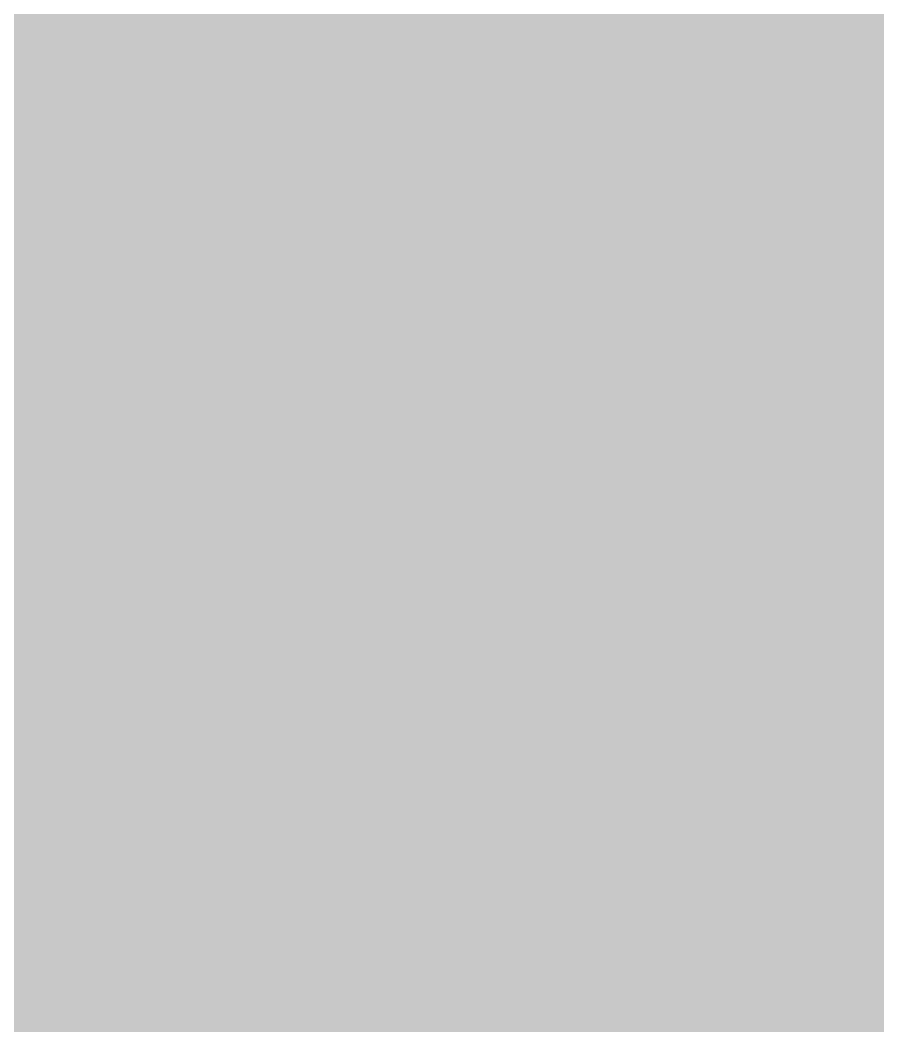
# Model space of a CAD drawing. Extents: x -0.1 to 65.1, y -1.2 to 30.1.
# Drawn here: x 24.2178 to 24.522, y 5.6198 to 5.9741 of the extents above; entities that cross this region are included whole.
import ezdxf

# ---------------------------------------------------------------- set-up
doc = ezdxf.new("R2010")
doc.units = 0
doc.header["$MEASUREMENT"] = 0
doc.layers.get('0').update_dxf_attribs({"linetype": 'CONTINUOUS'})
doc.layers.add('2D_LINE_126', color=7, linetype='CONTINUOUS')

# ---------------------------------------------------------------- blocks, each defined once
blk = doc.blocks.new('DRAWING_63')
at = {"layer": '2D_LINE_126', "const_width": 0.0254}
for points in [[(-5.84073, -1.89738), (-5.84073, -1.88595), (-5.84073, -1.87452), (-5.84073, -1.86309), (-5.84073, -1.85166), (-5.84073, -1.84023), (-5.84073, -1.8288), (-5.84073, -1.81737), (-5.84073, -1.80594), (-5.84073, -1.79451), (-5.84073, -1.78308), (-5.84073, -1.77165), (-5.84073, -1.76022), (-5.84073, -1.74879), (-5.84073, -1.73736), (-5.84073, -1.72593), (-5.84073, -1.7145), (-5.84073, -1.70307), (-5.84073, -1.69164), (-5.84073, -1.68021), (-5.84073, -1.66878), (-5.84073, -1.65735), (-5.84073, -1.64592), (-5.84073, -1.63449), (-5.84073, -1.62306), (-5.84073, -1.61163), (-5.84073, -1.6002), (-5.84073, -1.58877), (-5.84073, -1.57734), (-5.84073, -1.56591), (-5.84073, -1.55448), (-5.84073, -1.54305), (-5.84073, -1.53162), (-5.84073, -1.52019), (-5.84073, -1.50876)], [(-6.08076, -1.89738), (-6.08076, -1.88595), (-6.08076, -1.87452), (-6.08076, -1.86309), (-6.08076, -1.85166), (-6.08076, -1.84023), (-6.08076, -1.8288), (-6.08076, -1.81737), (-6.08076, -1.80594), (-6.08076, -1.79451), (-6.08076, -1.78308), (-6.08076, -1.77165), (-6.08076, -1.76022), (-6.08076, -1.74879), (-6.08076, -1.73736), (-6.08076, -1.72593), (-6.08076, -1.7145), (-6.08076, -1.70307), (-6.08076, -1.69164), (-6.08076, -1.68021), (-6.08076, -1.66878), (-6.08076, -1.65735), (-6.08076, -1.64592), (-6.08076, -1.63449), (-6.08076, -1.62306), (-6.08076, -1.61163), (-6.08076, -1.6002), (-6.08076, -1.58877), (-6.08076, -1.57734), (-6.08076, -1.56591), (-6.08076, -1.55448), (-6.08076, -1.54305), (-6.08076, -1.53162), (-6.08076, -1.52019), (-6.08076, -1.50876)], [(-6.06933, -1.89738), (-6.06933, -1.88595), (-6.06933, -1.87452), (-6.06933, -1.86309), (-6.06933, -1.85166), (-6.06933, -1.84023), (-6.06933, -1.8288), (-6.06933, -1.81737), (-6.06933, -1.80594), (-6.06933, -1.79451), (-6.06933, -1.78308), (-6.06933, -1.77165), (-6.06933, -1.76022), (-6.06933, -1.74879), (-6.06933, -1.73736), (-6.06933, -1.72593), (-6.06933, -1.7145), (-6.06933, -1.70307), (-6.06933, -1.69164), (-6.06933, -1.68021), (-6.06933, -1.66878), (-6.06933, -1.65735), (-6.06933, -1.64592), (-6.06933, -1.63449), (-6.06933, -1.62306), (-6.06933, -1.61163), (-6.06933, -1.6002), (-6.06933, -1.58877), (-6.06933, -1.57734), (-6.06933, -1.56591), (-6.06933, -1.55448), (-6.06933, -1.54305), (-6.06933, -1.53162), (-6.06933, -1.52019), (-6.06933, -1.50876)], [(-6.0579, -1.89738), (-6.0579, -1.88595), (-6.0579, -1.87452), (-6.0579, -1.86309), (-6.0579, -1.85166), (-6.0579, -1.84023), (-6.0579, -1.8288), (-6.0579, -1.81737), (-6.0579, -1.80594), (-6.0579, -1.79451), (-6.0579, -1.78308), (-6.0579, -1.77165), (-6.0579, -1.76022), (-6.0579, -1.74879), (-6.0579, -1.73736), (-6.0579, -1.72593), (-6.0579, -1.7145), (-6.0579, -1.70307), (-6.0579, -1.69164), (-6.0579, -1.68021), (-6.0579, -1.66878), (-6.0579, -1.65735), (-6.0579, -1.64592), (-6.0579, -1.63449), (-6.0579, -1.62306), (-6.0579, -1.61163), (-6.0579, -1.6002), (-6.0579, -1.58877), (-6.0579, -1.57734), (-6.0579, -1.56591), (-6.0579, -1.55448), (-6.0579, -1.54305), (-6.0579, -1.53162), (-6.0579, -1.52019), (-6.0579, -1.50876)], [(-6.04647, -1.89738), (-6.04647, -1.88595), (-6.04647, -1.87452), (-6.04647, -1.86309), (-6.04647, -1.85166), (-6.04647, -1.84023), (-6.04647, -1.8288), (-6.04647, -1.81737), (-6.04647, -1.80594), (-6.04647, -1.79451), (-6.04647, -1.78308), (-6.04647, -1.77165), (-6.04647, -1.76022), (-6.04647, -1.74879), (-6.04647, -1.73736), (-6.04647, -1.72593), (-6.04647, -1.7145), (-6.04647, -1.70307), (-6.04647, -1.69164), (-6.04647, -1.68021), (-6.04647, -1.66878), (-6.04647, -1.65735), (-6.04647, -1.64592), (-6.04647, -1.63449), (-6.04647, -1.62306), (-6.04647, -1.61163), (-6.04647, -1.6002), (-6.04647, -1.58877), (-6.04647, -1.57734), (-6.04647, -1.56591), (-6.04647, -1.55448), (-6.04647, -1.54305), (-6.04647, -1.53162), (-6.04647, -1.52019), (-6.04647, -1.50876)], [(-6.03504, -1.89738), (-6.03504, -1.88595), (-6.03504, -1.87452), (-6.03504, -1.86309), (-6.03504, -1.85166), (-6.03504, -1.84023), (-6.03504, -1.8288), (-6.03504, -1.81737), (-6.03504, -1.80594), (-6.03504, -1.79451), (-6.03504, -1.78308), (-6.03504, -1.77165), (-6.03504, -1.76022), (-6.03504, -1.74879), (-6.03504, -1.73736), (-6.03504, -1.72593), (-6.03504, -1.7145), (-6.03504, -1.70307), (-6.03504, -1.69164), (-6.03504, -1.68021), (-6.03504, -1.66878), (-6.03504, -1.65735), (-6.03504, -1.64592), (-6.03504, -1.63449), (-6.03504, -1.62306), (-6.03504, -1.61163), (-6.03504, -1.6002), (-6.03504, -1.58877), (-6.03504, -1.57734), (-6.03504, -1.56591), (-6.03504, -1.55448), (-6.03504, -1.54305), (-6.03504, -1.53162), (-6.03504, -1.52019), (-6.03504, -1.50876)], [(-6.02361, -1.89738), (-6.02361, -1.88595), (-6.02361, -1.87452), (-6.02361, -1.86309), (-6.02361, -1.85166), (-6.02361, -1.84023), (-6.02361, -1.8288), (-6.02361, -1.81737), (-6.02361, -1.80594), (-6.02361, -1.79451), (-6.02361, -1.78308), (-6.02361, -1.77165), (-6.02361, -1.76022), (-6.02361, -1.74879), (-6.02361, -1.73736), (-6.02361, -1.72593), (-6.02361, -1.7145), (-6.02361, -1.70307), (-6.02361, -1.69164), (-6.02361, -1.68021), (-6.02361, -1.66878), (-6.02361, -1.65735), (-6.02361, -1.64592), (-6.02361, -1.63449), (-6.02361, -1.62306), (-6.02361, -1.61163), (-6.02361, -1.6002), (-6.02361, -1.58877), (-6.02361, -1.57734), (-6.02361, -1.56591), (-6.02361, -1.55448), (-6.02361, -1.54305), (-6.02361, -1.53162), (-6.02361, -1.52019), (-6.02361, -1.50876)], [(-6.01218, -1.89738), (-6.01218, -1.88595), (-6.01218, -1.87452), (-6.01218, -1.86309), (-6.01218, -1.85166), (-6.01218, -1.84023), (-6.01218, -1.8288), (-6.01218, -1.81737), (-6.01218, -1.80594), (-6.01218, -1.79451), (-6.01218, -1.78308), (-6.01218, -1.77165), (-6.01218, -1.76022), (-6.01218, -1.74879), (-6.01218, -1.73736), (-6.01218, -1.72593), (-6.01218, -1.7145), (-6.01218, -1.70307), (-6.01218, -1.69164), (-6.01218, -1.68021), (-6.01218, -1.66878), (-6.01218, -1.65735), (-6.01218, -1.64592), (-6.01218, -1.63449), (-6.01218, -1.62306), (-6.01218, -1.61163), (-6.01218, -1.6002), (-6.01218, -1.58877), (-6.01218, -1.57734), (-6.01218, -1.56591), (-6.01218, -1.55448), (-6.01218, -1.54305), (-6.01218, -1.53162), (-6.01218, -1.52019), (-6.01218, -1.50876)], [(-6.00075, -1.89738), (-6.00075, -1.88595), (-6.00075, -1.87452), (-6.00075, -1.86309), (-6.00075, -1.85166), (-6.00075, -1.84023), (-6.00075, -1.8288), (-6.00075, -1.81737), (-6.00075, -1.80594), (-6.00075, -1.79451), (-6.00075, -1.78308), (-6.00075, -1.77165), (-6.00075, -1.76022), (-6.00075, -1.74879), (-6.00075, -1.73736), (-6.00075, -1.72593), (-6.00075, -1.7145), (-6.00075, -1.70307), (-6.00075, -1.69164), (-6.00075, -1.68021), (-6.00075, -1.66878), (-6.00075, -1.65735), (-6.00075, -1.64592), (-6.00075, -1.63449), (-6.00075, -1.62306), (-6.00075, -1.61163), (-6.00075, -1.6002), (-6.00075, -1.58877), (-6.00075, -1.57734), (-6.00075, -1.56591), (-6.00075, -1.55448), (-6.00075, -1.54305), (-6.00075, -1.53162), (-6.00075, -1.52019), (-6.00075, -1.50876)], [(-5.98932, -1.89738), (-5.98932, -1.88595), (-5.98932, -1.87452), (-5.98932, -1.86309), (-5.98932, -1.85166), (-5.98932, -1.84023), (-5.98932, -1.8288), (-5.98932, -1.81737), (-5.98932, -1.80594), (-5.98932, -1.79451), (-5.98932, -1.78308), (-5.98932, -1.77165), (-5.98932, -1.76022), (-5.98932, -1.74879), (-5.98932, -1.73736), (-5.98932, -1.72593), (-5.98932, -1.7145), (-5.98932, -1.70307), (-5.98932, -1.69164), (-5.98932, -1.68021), (-5.98932, -1.66878), (-5.98932, -1.65735), (-5.98932, -1.64592), (-5.98932, -1.63449), (-5.98932, -1.62306), (-5.98932, -1.61163), (-5.98932, -1.6002), (-5.98932, -1.58877), (-5.98932, -1.57734), (-5.98932, -1.56591), (-5.98932, -1.55448), (-5.98932, -1.54305), (-5.98932, -1.53162), (-5.98932, -1.52019), (-5.98932, -1.50876)], [(-5.97789, -1.89738), (-5.97789, -1.88595), (-5.97789, -1.87452), (-5.97789, -1.86309), (-5.97789, -1.85166), (-5.97789, -1.84023), (-5.97789, -1.8288), (-5.97789, -1.81737), (-5.97789, -1.80594), (-5.97789, -1.79451), (-5.97789, -1.78308), (-5.97789, -1.77165), (-5.97789, -1.76022), (-5.97789, -1.74879), (-5.97789, -1.73736), (-5.97789, -1.72593), (-5.97789, -1.7145), (-5.97789, -1.70307), (-5.97789, -1.69164), (-5.97789, -1.68021), (-5.97789, -1.66878), (-5.97789, -1.65735), (-5.97789, -1.64592), (-5.97789, -1.63449), (-5.97789, -1.62306), (-5.97789, -1.61163), (-5.97789, -1.6002), (-5.97789, -1.58877), (-5.97789, -1.57734), (-5.97789, -1.56591), (-5.97789, -1.55448), (-5.97789, -1.54305), (-5.97789, -1.53162), (-5.97789, -1.52019), (-5.97789, -1.50876)], [(-5.96646, -1.89738), (-5.96646, -1.88595), (-5.96646, -1.87452), (-5.96646, -1.86309), (-5.96646, -1.85166), (-5.96646, -1.84023), (-5.96646, -1.8288), (-5.96646, -1.81737), (-5.96646, -1.80594), (-5.96646, -1.79451), (-5.96646, -1.78308), (-5.96646, -1.77165), (-5.96646, -1.76022), (-5.96646, -1.74879), (-5.96646, -1.73736), (-5.96646, -1.72593), (-5.96646, -1.7145), (-5.96646, -1.70307), (-5.96646, -1.69164), (-5.96646, -1.68021), (-5.96646, -1.66878), (-5.96646, -1.65735), (-5.96646, -1.64592), (-5.96646, -1.63449), (-5.96646, -1.62306), (-5.96646, -1.61163), (-5.96646, -1.6002), (-5.96646, -1.58877), (-5.96646, -1.57734), (-5.96646, -1.56591), (-5.96646, -1.55448), (-5.96646, -1.54305), (-5.96646, -1.53162), (-5.96646, -1.52019), (-5.96646, -1.50876)], [(-5.95503, -1.89738), (-5.95503, -1.88595), (-5.95503, -1.87452), (-5.95503, -1.86309), (-5.95503, -1.85166), (-5.95503, -1.84023), (-5.95503, -1.8288), (-5.95503, -1.81737), (-5.95503, -1.80594), (-5.95503, -1.79451), (-5.95503, -1.78308), (-5.95503, -1.77165), (-5.95503, -1.76022), (-5.95503, -1.74879), (-5.95503, -1.73736), (-5.95503, -1.72593), (-5.95503, -1.7145), (-5.95503, -1.70307), (-5.95503, -1.69164), (-5.95503, -1.68021), (-5.95503, -1.66878), (-5.95503, -1.65735), (-5.95503, -1.64592), (-5.95503, -1.63449), (-5.95503, -1.62306), (-5.95503, -1.61163), (-5.95503, -1.6002), (-5.95503, -1.58877), (-5.95503, -1.57734), (-5.95503, -1.56591), (-5.95503, -1.55448), (-5.95503, -1.54305), (-5.95503, -1.53162), (-5.95503, -1.52019), (-5.95503, -1.50876)], [(-5.9436, -1.89738), (-5.9436, -1.88595), (-5.9436, -1.87452), (-5.9436, -1.86309), (-5.9436, -1.85166), (-5.9436, -1.84023), (-5.9436, -1.8288), (-5.9436, -1.81737), (-5.9436, -1.80594), (-5.9436, -1.79451), (-5.9436, -1.78308), (-5.9436, -1.77165), (-5.9436, -1.76022), (-5.9436, -1.74879), (-5.9436, -1.73736), (-5.9436, -1.72593), (-5.9436, -1.7145), (-5.9436, -1.70307), (-5.9436, -1.69164), (-5.9436, -1.68021), (-5.9436, -1.66878), (-5.9436, -1.65735), (-5.9436, -1.64592), (-5.9436, -1.63449), (-5.9436, -1.62306), (-5.9436, -1.61163), (-5.9436, -1.6002), (-5.9436, -1.58877), (-5.9436, -1.57734), (-5.9436, -1.56591), (-5.9436, -1.55448), (-5.9436, -1.54305), (-5.9436, -1.53162), (-5.9436, -1.52019), (-5.9436, -1.50876)], [(-5.93217, -1.89738), (-5.93217, -1.88595), (-5.93217, -1.87452), (-5.93217, -1.86309), (-5.93217, -1.85166), (-5.93217, -1.84023), (-5.93217, -1.8288), (-5.93217, -1.81737), (-5.93217, -1.80594), (-5.93217, -1.79451), (-5.93217, -1.78308), (-5.93217, -1.77165), (-5.93217, -1.76022), (-5.93217, -1.74879), (-5.93217, -1.73736), (-5.93217, -1.72593), (-5.93217, -1.7145), (-5.93217, -1.70307), (-5.93217, -1.69164), (-5.93217, -1.68021), (-5.93217, -1.66878), (-5.93217, -1.65735), (-5.93217, -1.64592), (-5.93217, -1.63449), (-5.93217, -1.62306), (-5.93217, -1.61163), (-5.93217, -1.6002), (-5.93217, -1.58877), (-5.93217, -1.57734), (-5.93217, -1.56591), (-5.93217, -1.55448), (-5.93217, -1.54305), (-5.93217, -1.53162), (-5.93217, -1.52019), (-5.93217, -1.50876)], [(-5.92074, -1.89738), (-5.92074, -1.88595), (-5.92074, -1.87452), (-5.92074, -1.86309), (-5.92074, -1.85166), (-5.92074, -1.84023), (-5.92074, -1.8288), (-5.92074, -1.81737), (-5.92074, -1.80594), (-5.92074, -1.79451), (-5.92074, -1.78308), (-5.92074, -1.77165), (-5.92074, -1.76022), (-5.92074, -1.74879), (-5.92074, -1.73736), (-5.92074, -1.72593), (-5.92074, -1.7145), (-5.92074, -1.70307), (-5.92074, -1.69164), (-5.92074, -1.68021), (-5.92074, -1.66878), (-5.92074, -1.65735), (-5.92074, -1.64592), (-5.92074, -1.63449), (-5.92074, -1.62306), (-5.92074, -1.61163), (-5.92074, -1.6002), (-5.92074, -1.58877), (-5.92074, -1.57734), (-5.92074, -1.56591), (-5.92074, -1.55448), (-5.92074, -1.54305), (-5.92074, -1.53162), (-5.92074, -1.52019), (-5.92074, -1.50876)], [(-5.90931, -1.89738), (-5.90931, -1.88595), (-5.90931, -1.87452), (-5.90931, -1.86309), (-5.90931, -1.85166), (-5.90931, -1.84023), (-5.90931, -1.8288), (-5.90931, -1.81737), (-5.90931, -1.80594), (-5.90931, -1.79451), (-5.90931, -1.78308), (-5.90931, -1.77165), (-5.90931, -1.76022), (-5.90931, -1.74879), (-5.90931, -1.73736), (-5.90931, -1.72593), (-5.90931, -1.7145), (-5.90931, -1.70307), (-5.90931, -1.69164), (-5.90931, -1.68021), (-5.90931, -1.66878), (-5.90931, -1.65735), (-5.90931, -1.64592), (-5.90931, -1.63449), (-5.90931, -1.62306), (-5.90931, -1.61163), (-5.90931, -1.6002), (-5.90931, -1.58877), (-5.90931, -1.57734), (-5.90931, -1.56591), (-5.90931, -1.55448), (-5.90931, -1.54305), (-5.90931, -1.53162), (-5.90931, -1.52019), (-5.90931, -1.50876)], [(-5.89788, -1.89738), (-5.89788, -1.88595), (-5.89788, -1.87452), (-5.89788, -1.86309), (-5.89788, -1.85166), (-5.89788, -1.84023), (-5.89788, -1.8288), (-5.89788, -1.81737), (-5.89788, -1.80594), (-5.89788, -1.79451), (-5.89788, -1.78308), (-5.89788, -1.77165), (-5.89788, -1.76022), (-5.89788, -1.74879), (-5.89788, -1.73736), (-5.89788, -1.72593), (-5.89788, -1.7145), (-5.89788, -1.70307), (-5.89788, -1.69164), (-5.89788, -1.68021), (-5.89788, -1.66878), (-5.89788, -1.65735), (-5.89788, -1.64592), (-5.89788, -1.63449), (-5.89788, -1.62306), (-5.89788, -1.61163), (-5.89788, -1.6002), (-5.89788, -1.58877), (-5.89788, -1.57734), (-5.89788, -1.56591), (-5.89788, -1.55448), (-5.89788, -1.54305), (-5.89788, -1.53162), (-5.89788, -1.52019), (-5.89788, -1.50876)], [(-5.88645, -1.89738), (-5.88645, -1.88595), (-5.88645, -1.87452), (-5.88645, -1.86309), (-5.88645, -1.85166), (-5.88645, -1.84023), (-5.88645, -1.8288), (-5.88645, -1.81737), (-5.88645, -1.80594), (-5.88645, -1.79451), (-5.88645, -1.78308), (-5.88645, -1.77165), (-5.88645, -1.76022), (-5.88645, -1.74879), (-5.88645, -1.73736), (-5.88645, -1.72593), (-5.88645, -1.7145), (-5.88645, -1.70307), (-5.88645, -1.69164), (-5.88645, -1.68021), (-5.88645, -1.66878), (-5.88645, -1.65735), (-5.88645, -1.64592), (-5.88645, -1.63449), (-5.88645, -1.62306), (-5.88645, -1.61163), (-5.88645, -1.6002), (-5.88645, -1.58877), (-5.88645, -1.57734), (-5.88645, -1.56591), (-5.88645, -1.55448), (-5.88645, -1.54305), (-5.88645, -1.53162), (-5.88645, -1.52019), (-5.88645, -1.50876)], [(-5.87502, -1.89738), (-5.87502, -1.88595), (-5.87502, -1.87452), (-5.87502, -1.86309), (-5.87502, -1.85166), (-5.87502, -1.84023), (-5.87502, -1.8288), (-5.87502, -1.81737), (-5.87502, -1.80594), (-5.87502, -1.79451), (-5.87502, -1.78308), (-5.87502, -1.77165), (-5.87502, -1.76022), (-5.87502, -1.74879), (-5.87502, -1.73736), (-5.87502, -1.72593), (-5.87502, -1.7145), (-5.87502, -1.70307), (-5.87502, -1.69164), (-5.87502, -1.68021), (-5.87502, -1.66878), (-5.87502, -1.65735), (-5.87502, -1.64592), (-5.87502, -1.63449), (-5.87502, -1.62306), (-5.87502, -1.61163), (-5.87502, -1.6002), (-5.87502, -1.58877), (-5.87502, -1.57734), (-5.87502, -1.56591), (-5.87502, -1.55448), (-5.87502, -1.54305), (-5.87502, -1.53162), (-5.87502, -1.52019), (-5.87502, -1.50876)], [(-5.86359, -1.89738), (-5.86359, -1.88595), (-5.86359, -1.87452), (-5.86359, -1.86309), (-5.86359, -1.85166), (-5.86359, -1.84023), (-5.86359, -1.8288), (-5.86359, -1.81737), (-5.86359, -1.80594), (-5.86359, -1.79451), (-5.86359, -1.78308), (-5.86359, -1.77165), (-5.86359, -1.76022), (-5.86359, -1.74879), (-5.86359, -1.73736), (-5.86359, -1.72593), (-5.86359, -1.7145), (-5.86359, -1.70307), (-5.86359, -1.69164), (-5.86359, -1.68021), (-5.86359, -1.66878), (-5.86359, -1.65735), (-5.86359, -1.64592), (-5.86359, -1.63449), (-5.86359, -1.62306), (-5.86359, -1.61163), (-5.86359, -1.6002), (-5.86359, -1.58877), (-5.86359, -1.57734), (-5.86359, -1.56591), (-5.86359, -1.55448), (-5.86359, -1.54305), (-5.86359, -1.53162), (-5.86359, -1.52019), (-5.86359, -1.50876)], [(-5.85216, -1.89738), (-5.85216, -1.88595), (-5.85216, -1.87452), (-5.85216, -1.86309), (-5.85216, -1.85166), (-5.85216, -1.84023), (-5.85216, -1.8288), (-5.85216, -1.81737), (-5.85216, -1.80594), (-5.85216, -1.79451), (-5.85216, -1.78308), (-5.85216, -1.77165), (-5.85216, -1.76022), (-5.85216, -1.74879), (-5.85216, -1.73736), (-5.85216, -1.72593), (-5.85216, -1.7145), (-5.85216, -1.70307), (-5.85216, -1.69164), (-5.85216, -1.68021), (-5.85216, -1.66878), (-5.85216, -1.65735), (-5.85216, -1.64592), (-5.85216, -1.63449), (-5.85216, -1.62306), (-5.85216, -1.61163), (-5.85216, -1.6002), (-5.85216, -1.58877), (-5.85216, -1.57734), (-5.85216, -1.56591), (-5.85216, -1.55448), (-5.85216, -1.54305), (-5.85216, -1.53162), (-5.85216, -1.52019), (-5.85216, -1.50876)], [(-6.13791, -1.89738), (-6.13791, -1.88595), (-6.13791, -1.87452), (-6.13791, -1.86309), (-6.13791, -1.85166), (-6.13791, -1.84023), (-6.13791, -1.8288), (-6.13791, -1.81737), (-6.13791, -1.80594), (-6.13791, -1.79451), (-6.13791, -1.78308), (-6.13791, -1.77165), (-6.13791, -1.76022), (-6.13791, -1.74879), (-6.13791, -1.73736), (-6.13791, -1.72593), (-6.13791, -1.7145), (-6.13791, -1.70307), (-6.13791, -1.69164), (-6.13791, -1.68021), (-6.13791, -1.66878), (-6.13791, -1.65735), (-6.13791, -1.64592), (-6.13791, -1.63449), (-6.13791, -1.62306), (-6.13791, -1.61163), (-6.13791, -1.6002), (-6.13791, -1.58877), (-6.13791, -1.57734), (-6.13791, -1.56591), (-6.13791, -1.55448), (-6.13791, -1.54305), (-6.13791, -1.53162), (-6.13791, -1.52019), (-6.13791, -1.50876)], [(-6.12648, -1.89738), (-6.12648, -1.88595), (-6.12648, -1.87452), (-6.12648, -1.86309), (-6.12648, -1.85166), (-6.12648, -1.84023), (-6.12648, -1.8288), (-6.12648, -1.81737), (-6.12648, -1.80594), (-6.12648, -1.79451), (-6.12648, -1.78308), (-6.12648, -1.77165), (-6.12648, -1.76022), (-6.12648, -1.74879), (-6.12648, -1.73736), (-6.12648, -1.72593), (-6.12648, -1.7145), (-6.12648, -1.70307), (-6.12648, -1.69164), (-6.12648, -1.68021), (-6.12648, -1.66878), (-6.12648, -1.65735), (-6.12648, -1.64592), (-6.12648, -1.63449), (-6.12648, -1.62306), (-6.12648, -1.61163), (-6.12648, -1.6002), (-6.12648, -1.58877), (-6.12648, -1.57734), (-6.12648, -1.56591), (-6.12648, -1.55448), (-6.12648, -1.54305), (-6.12648, -1.53162), (-6.12648, -1.52019), (-6.12648, -1.50876)], [(-6.11505, -1.89738), (-6.11505, -1.88595), (-6.11505, -1.87452), (-6.11505, -1.86309), (-6.11505, -1.85166), (-6.11505, -1.84023), (-6.11505, -1.8288), (-6.11505, -1.81737), (-6.11505, -1.80594), (-6.11505, -1.79451), (-6.11505, -1.78308), (-6.11505, -1.77165), (-6.11505, -1.76022), (-6.11505, -1.74879), (-6.11505, -1.73736), (-6.11505, -1.72593), (-6.11505, -1.7145), (-6.11505, -1.70307), (-6.11505, -1.69164), (-6.11505, -1.68021), (-6.11505, -1.66878), (-6.11505, -1.65735), (-6.11505, -1.64592), (-6.11505, -1.63449), (-6.11505, -1.62306), (-6.11505, -1.61163), (-6.11505, -1.6002), (-6.11505, -1.58877), (-6.11505, -1.57734), (-6.11505, -1.56591), (-6.11505, -1.55448), (-6.11505, -1.54305), (-6.11505, -1.53162), (-6.11505, -1.52019), (-6.11505, -1.50876)], [(-6.10362, -1.89738), (-6.10362, -1.88595), (-6.10362, -1.87452), (-6.10362, -1.86309), (-6.10362, -1.85166), (-6.10362, -1.84023), (-6.10362, -1.8288), (-6.10362, -1.81737), (-6.10362, -1.80594), (-6.10362, -1.79451), (-6.10362, -1.78308), (-6.10362, -1.77165), (-6.10362, -1.76022), (-6.10362, -1.74879), (-6.10362, -1.73736), (-6.10362, -1.72593), (-6.10362, -1.7145), (-6.10362, -1.70307), (-6.10362, -1.69164), (-6.10362, -1.68021), (-6.10362, -1.66878), (-6.10362, -1.65735), (-6.10362, -1.64592), (-6.10362, -1.63449), (-6.10362, -1.62306), (-6.10362, -1.61163), (-6.10362, -1.6002), (-6.10362, -1.58877), (-6.10362, -1.57734), (-6.10362, -1.56591), (-6.10362, -1.55448), (-6.10362, -1.54305), (-6.10362, -1.53162), (-6.10362, -1.52019), (-6.10362, -1.50876)], [(-6.14934, -1.52019), (-6.13791, -1.52019), (-6.12648, -1.52019), (-6.11505, -1.52019), (-6.10362, -1.52019), (-6.09219, -1.52019), (-6.09219, -1.50876)], [(-6.14934, -1.53162), (-6.13791, -1.53162), (-6.12648, -1.53162), (-6.11505, -1.53162), (-6.10362, -1.53162), (-6.09219, -1.53162), (-6.09219, -1.52019), (-6.08076, -1.52019), (-6.06933, -1.52019), (-6.0579, -1.52019), (-6.04647, -1.52019), (-6.03504, -1.52019), (-6.02361, -1.52019), (-6.01218, -1.52019), (-6.00075, -1.52019), (-5.98932, -1.52019), (-5.97789, -1.52019), (-5.96646, -1.52019), (-5.95503, -1.52019), (-5.9436, -1.52019), (-5.93217, -1.52019), (-5.92074, -1.52019), (-5.90931, -1.52019), (-5.89788, -1.52019), (-5.88645, -1.52019), (-5.87502, -1.52019), (-5.86359, -1.52019), (-5.85216, -1.52019), (-5.84073, -1.52019)], [(-6.14934, -1.54305), (-6.13791, -1.54305), (-6.12648, -1.54305), (-6.11505, -1.54305), (-6.10362, -1.54305), (-6.09219, -1.54305), (-6.09219, -1.53162), (-6.08076, -1.53162), (-6.06933, -1.53162), (-6.0579, -1.53162), (-6.04647, -1.53162), (-6.03504, -1.53162), (-6.02361, -1.53162), (-6.01218, -1.53162), (-6.00075, -1.53162), (-5.98932, -1.53162), (-5.97789, -1.53162), (-5.96646, -1.53162), (-5.95503, -1.53162), (-5.9436, -1.53162), (-5.93217, -1.53162), (-5.92074, -1.53162), (-5.90931, -1.53162), (-5.89788, -1.53162), (-5.88645, -1.53162), (-5.87502, -1.53162), (-5.86359, -1.53162), (-5.85216, -1.53162), (-5.84073, -1.53162)], [(-6.14934, -1.55448), (-6.13791, -1.55448), (-6.12648, -1.55448), (-6.11505, -1.55448), (-6.10362, -1.55448), (-6.09219, -1.55448), (-6.09219, -1.54305), (-6.08076, -1.54305), (-6.06933, -1.54305), (-6.0579, -1.54305), (-6.04647, -1.54305), (-6.03504, -1.54305), (-6.02361, -1.54305), (-6.01218, -1.54305), (-6.00075, -1.54305), (-5.98932, -1.54305), (-5.97789, -1.54305), (-5.96646, -1.54305), (-5.95503, -1.54305), (-5.9436, -1.54305), (-5.93217, -1.54305), (-5.92074, -1.54305), (-5.90931, -1.54305), (-5.89788, -1.54305), (-5.88645, -1.54305), (-5.87502, -1.54305), (-5.86359, -1.54305), (-5.85216, -1.54305), (-5.84073, -1.54305)], [(-6.14934, -1.56591), (-6.13791, -1.56591), (-6.12648, -1.56591), (-6.11505, -1.56591), (-6.10362, -1.56591), (-6.09219, -1.56591), (-6.09219, -1.55448), (-6.08076, -1.55448), (-6.06933, -1.55448), (-6.0579, -1.55448), (-6.04647, -1.55448), (-6.03504, -1.55448), (-6.02361, -1.55448), (-6.01218, -1.55448), (-6.00075, -1.55448), (-5.98932, -1.55448), (-5.97789, -1.55448), (-5.96646, -1.55448), (-5.95503, -1.55448), (-5.9436, -1.55448), (-5.93217, -1.55448), (-5.92074, -1.55448), (-5.90931, -1.55448), (-5.89788, -1.55448), (-5.88645, -1.55448), (-5.87502, -1.55448), (-5.86359, -1.55448), (-5.85216, -1.55448), (-5.84073, -1.55448)], [(-6.14934, -1.57734), (-6.13791, -1.57734), (-6.12648, -1.57734), (-6.11505, -1.57734), (-6.10362, -1.57734), (-6.09219, -1.57734), (-6.09219, -1.56591), (-6.08076, -1.56591), (-6.06933, -1.56591), (-6.0579, -1.56591), (-6.04647, -1.56591), (-6.03504, -1.56591), (-6.02361, -1.56591), (-6.01218, -1.56591), (-6.00075, -1.56591), (-5.98932, -1.56591), (-5.97789, -1.56591), (-5.96646, -1.56591), (-5.95503, -1.56591), (-5.9436, -1.56591), (-5.93217, -1.56591), (-5.92074, -1.56591), (-5.90931, -1.56591), (-5.89788, -1.56591), (-5.88645, -1.56591), (-5.87502, -1.56591), (-5.86359, -1.56591), (-5.85216, -1.56591), (-5.84073, -1.56591)], [(-6.14934, -1.58877), (-6.13791, -1.58877), (-6.12648, -1.58877), (-6.11505, -1.58877), (-6.10362, -1.58877), (-6.09219, -1.58877), (-6.09219, -1.57734), (-6.08076, -1.57734), (-6.06933, -1.57734), (-6.0579, -1.57734), (-6.04647, -1.57734), (-6.03504, -1.57734), (-6.02361, -1.57734), (-6.01218, -1.57734), (-6.00075, -1.57734), (-5.98932, -1.57734), (-5.97789, -1.57734), (-5.96646, -1.57734), (-5.95503, -1.57734), (-5.9436, -1.57734), (-5.93217, -1.57734), (-5.92074, -1.57734), (-5.90931, -1.57734), (-5.89788, -1.57734), (-5.88645, -1.57734), (-5.87502, -1.57734), (-5.86359, -1.57734), (-5.85216, -1.57734), (-5.84073, -1.57734)], [(-6.14934, -1.6002), (-6.13791, -1.6002), (-6.12648, -1.6002), (-6.11505, -1.6002), (-6.10362, -1.6002), (-6.09219, -1.6002), (-6.09219, -1.58877), (-6.08076, -1.58877), (-6.06933, -1.58877), (-6.0579, -1.58877), (-6.04647, -1.58877), (-6.03504, -1.58877), (-6.02361, -1.58877), (-6.01218, -1.58877), (-6.00075, -1.58877), (-5.98932, -1.58877), (-5.97789, -1.58877), (-5.96646, -1.58877), (-5.95503, -1.58877), (-5.9436, -1.58877), (-5.93217, -1.58877), (-5.92074, -1.58877), (-5.90931, -1.58877), (-5.89788, -1.58877), (-5.88645, -1.58877), (-5.87502, -1.58877), (-5.86359, -1.58877), (-5.85216, -1.58877), (-5.84073, -1.58877)], [(-6.14934, -1.61163), (-6.13791, -1.61163), (-6.12648, -1.61163), (-6.11505, -1.61163), (-6.10362, -1.61163), (-6.09219, -1.61163), (-6.09219, -1.6002), (-6.08076, -1.6002), (-6.06933, -1.6002), (-6.0579, -1.6002), (-6.04647, -1.6002), (-6.03504, -1.6002), (-6.02361, -1.6002), (-6.01218, -1.6002), (-6.00075, -1.6002), (-5.98932, -1.6002), (-5.97789, -1.6002), (-5.96646, -1.6002), (-5.95503, -1.6002), (-5.9436, -1.6002), (-5.93217, -1.6002), (-5.92074, -1.6002), (-5.90931, -1.6002), (-5.89788, -1.6002), (-5.88645, -1.6002), (-5.87502, -1.6002), (-5.86359, -1.6002), (-5.85216, -1.6002), (-5.84073, -1.6002)], [(-6.14934, -1.62306), (-6.13791, -1.62306), (-6.12648, -1.62306), (-6.11505, -1.62306), (-6.10362, -1.62306), (-6.09219, -1.62306), (-6.09219, -1.61163), (-6.08076, -1.61163), (-6.06933, -1.61163), (-6.0579, -1.61163), (-6.04647, -1.61163), (-6.03504, -1.61163), (-6.02361, -1.61163), (-6.01218, -1.61163), (-6.00075, -1.61163), (-5.98932, -1.61163), (-5.97789, -1.61163), (-5.96646, -1.61163), (-5.95503, -1.61163), (-5.9436, -1.61163), (-5.93217, -1.61163), (-5.92074, -1.61163), (-5.90931, -1.61163), (-5.89788, -1.61163), (-5.88645, -1.61163), (-5.87502, -1.61163), (-5.86359, -1.61163), (-5.85216, -1.61163), (-5.84073, -1.61163)], [(-6.14934, -1.63449), (-6.13791, -1.63449), (-6.12648, -1.63449), (-6.11505, -1.63449), (-6.10362, -1.63449), (-6.09219, -1.63449), (-6.09219, -1.62306), (-6.08076, -1.62306), (-6.06933, -1.62306), (-6.0579, -1.62306), (-6.04647, -1.62306), (-6.03504, -1.62306), (-6.02361, -1.62306), (-6.01218, -1.62306), (-6.00075, -1.62306), (-5.98932, -1.62306), (-5.97789, -1.62306), (-5.96646, -1.62306), (-5.95503, -1.62306), (-5.9436, -1.62306), (-5.93217, -1.62306), (-5.92074, -1.62306), (-5.90931, -1.62306), (-5.89788, -1.62306), (-5.88645, -1.62306), (-5.87502, -1.62306), (-5.86359, -1.62306), (-5.85216, -1.62306), (-5.84073, -1.62306)], [(-6.14934, -1.64592), (-6.13791, -1.64592), (-6.12648, -1.64592), (-6.11505, -1.64592), (-6.10362, -1.64592), (-6.09219, -1.64592), (-6.09219, -1.63449), (-6.08076, -1.63449), (-6.06933, -1.63449), (-6.0579, -1.63449), (-6.04647, -1.63449), (-6.03504, -1.63449), (-6.02361, -1.63449), (-6.01218, -1.63449), (-6.00075, -1.63449), (-5.98932, -1.63449), (-5.97789, -1.63449), (-5.96646, -1.63449), (-5.95503, -1.63449), (-5.9436, -1.63449), (-5.93217, -1.63449), (-5.92074, -1.63449), (-5.90931, -1.63449), (-5.89788, -1.63449), (-5.88645, -1.63449), (-5.87502, -1.63449), (-5.86359, -1.63449), (-5.85216, -1.63449), (-5.84073, -1.63449)], [(-6.14934, -1.65735), (-6.13791, -1.65735), (-6.12648, -1.65735), (-6.11505, -1.65735), (-6.10362, -1.65735), (-6.09219, -1.65735), (-6.09219, -1.64592), (-6.08076, -1.64592), (-6.06933, -1.64592), (-6.0579, -1.64592), (-6.04647, -1.64592), (-6.03504, -1.64592), (-6.02361, -1.64592), (-6.01218, -1.64592), (-6.00075, -1.64592), (-5.98932, -1.64592), (-5.97789, -1.64592), (-5.96646, -1.64592), (-5.95503, -1.64592), (-5.9436, -1.64592), (-5.93217, -1.64592), (-5.92074, -1.64592), (-5.90931, -1.64592), (-5.89788, -1.64592), (-5.88645, -1.64592), (-5.87502, -1.64592), (-5.86359, -1.64592), (-5.85216, -1.64592), (-5.84073, -1.64592)], [(-6.14934, -1.66878), (-6.13791, -1.66878), (-6.12648, -1.66878), (-6.11505, -1.66878), (-6.10362, -1.66878), (-6.09219, -1.66878), (-6.09219, -1.65735), (-6.08076, -1.65735), (-6.06933, -1.65735), (-6.0579, -1.65735), (-6.04647, -1.65735), (-6.03504, -1.65735), (-6.02361, -1.65735), (-6.01218, -1.65735), (-6.00075, -1.65735), (-5.98932, -1.65735), (-5.97789, -1.65735), (-5.96646, -1.65735), (-5.95503, -1.65735), (-5.9436, -1.65735), (-5.93217, -1.65735), (-5.92074, -1.65735), (-5.90931, -1.65735), (-5.89788, -1.65735), (-5.88645, -1.65735), (-5.87502, -1.65735), (-5.86359, -1.65735), (-5.85216, -1.65735), (-5.84073, -1.65735)], [(-6.14934, -1.68021), (-6.13791, -1.68021), (-6.12648, -1.68021), (-6.11505, -1.68021), (-6.10362, -1.68021), (-6.09219, -1.68021), (-6.09219, -1.66878), (-6.08076, -1.66878), (-6.06933, -1.66878), (-6.0579, -1.66878), (-6.04647, -1.66878), (-6.03504, -1.66878), (-6.02361, -1.66878), (-6.01218, -1.66878), (-6.00075, -1.66878), (-5.98932, -1.66878), (-5.97789, -1.66878), (-5.96646, -1.66878), (-5.95503, -1.66878), (-5.9436, -1.66878), (-5.93217, -1.66878), (-5.92074, -1.66878), (-5.90931, -1.66878), (-5.89788, -1.66878), (-5.88645, -1.66878), (-5.87502, -1.66878), (-5.86359, -1.66878), (-5.85216, -1.66878), (-5.84073, -1.66878)], [(-6.14934, -1.69164), (-6.13791, -1.69164), (-6.12648, -1.69164), (-6.11505, -1.69164), (-6.10362, -1.69164), (-6.09219, -1.69164), (-6.09219, -1.68021), (-6.08076, -1.68021), (-6.06933, -1.68021), (-6.0579, -1.68021), (-6.04647, -1.68021), (-6.03504, -1.68021), (-6.02361, -1.68021), (-6.01218, -1.68021), (-6.00075, -1.68021), (-5.98932, -1.68021), (-5.97789, -1.68021), (-5.96646, -1.68021), (-5.95503, -1.68021), (-5.9436, -1.68021), (-5.93217, -1.68021), (-5.92074, -1.68021), (-5.90931, -1.68021), (-5.89788, -1.68021), (-5.88645, -1.68021), (-5.87502, -1.68021), (-5.86359, -1.68021), (-5.85216, -1.68021), (-5.84073, -1.68021)], [(-6.14934, -1.70307), (-6.13791, -1.70307), (-6.12648, -1.70307), (-6.11505, -1.70307), (-6.10362, -1.70307), (-6.09219, -1.70307), (-6.09219, -1.69164), (-6.08076, -1.69164), (-6.06933, -1.69164), (-6.0579, -1.69164), (-6.04647, -1.69164), (-6.03504, -1.69164), (-6.02361, -1.69164), (-6.01218, -1.69164), (-6.00075, -1.69164), (-5.98932, -1.69164), (-5.97789, -1.69164), (-5.96646, -1.69164), (-5.95503, -1.69164), (-5.9436, -1.69164), (-5.93217, -1.69164), (-5.92074, -1.69164), (-5.90931, -1.69164), (-5.89788, -1.69164), (-5.88645, -1.69164), (-5.87502, -1.69164), (-5.86359, -1.69164), (-5.85216, -1.69164), (-5.84073, -1.69164)], [(-6.14934, -1.7145), (-6.13791, -1.7145), (-6.12648, -1.7145), (-6.11505, -1.7145), (-6.10362, -1.7145), (-6.09219, -1.7145), (-6.09219, -1.70307), (-6.08076, -1.70307), (-6.06933, -1.70307), (-6.0579, -1.70307), (-6.04647, -1.70307), (-6.03504, -1.70307), (-6.02361, -1.70307), (-6.01218, -1.70307), (-6.00075, -1.70307), (-5.98932, -1.70307), (-5.97789, -1.70307), (-5.96646, -1.70307), (-5.95503, -1.70307), (-5.9436, -1.70307), (-5.93217, -1.70307), (-5.92074, -1.70307), (-5.90931, -1.70307), (-5.89788, -1.70307), (-5.88645, -1.70307), (-5.87502, -1.70307), (-5.86359, -1.70307), (-5.85216, -1.70307), (-5.84073, -1.70307)], [(-6.14934, -1.72593), (-6.13791, -1.72593), (-6.12648, -1.72593), (-6.11505, -1.72593), (-6.10362, -1.72593), (-6.09219, -1.72593), (-6.09219, -1.7145), (-6.08076, -1.7145), (-6.06933, -1.7145), (-6.0579, -1.7145), (-6.04647, -1.7145), (-6.03504, -1.7145), (-6.02361, -1.7145), (-6.01218, -1.7145), (-6.00075, -1.7145), (-5.98932, -1.7145), (-5.97789, -1.7145), (-5.96646, -1.7145), (-5.95503, -1.7145), (-5.9436, -1.7145), (-5.93217, -1.7145), (-5.92074, -1.7145), (-5.90931, -1.7145), (-5.89788, -1.7145), (-5.88645, -1.7145), (-5.87502, -1.7145), (-5.86359, -1.7145), (-5.85216, -1.7145), (-5.84073, -1.7145)], [(-6.14934, -1.73736), (-6.13791, -1.73736), (-6.12648, -1.73736), (-6.11505, -1.73736), (-6.10362, -1.73736), (-6.09219, -1.73736), (-6.09219, -1.72593), (-6.08076, -1.72593), (-6.06933, -1.72593), (-6.0579, -1.72593), (-6.04647, -1.72593), (-6.03504, -1.72593), (-6.02361, -1.72593), (-6.01218, -1.72593), (-6.00075, -1.72593), (-5.98932, -1.72593), (-5.97789, -1.72593), (-5.96646, -1.72593), (-5.95503, -1.72593), (-5.9436, -1.72593), (-5.93217, -1.72593), (-5.92074, -1.72593), (-5.90931, -1.72593), (-5.89788, -1.72593), (-5.88645, -1.72593), (-5.87502, -1.72593), (-5.86359, -1.72593), (-5.85216, -1.72593), (-5.84073, -1.72593)], [(-6.14934, -1.74879), (-6.13791, -1.74879), (-6.12648, -1.74879), (-6.11505, -1.74879), (-6.10362, -1.74879), (-6.09219, -1.74879), (-6.09219, -1.73736), (-6.08076, -1.73736), (-6.06933, -1.73736), (-6.0579, -1.73736), (-6.04647, -1.73736), (-6.03504, -1.73736), (-6.02361, -1.73736), (-6.01218, -1.73736), (-6.00075, -1.73736), (-5.98932, -1.73736), (-5.97789, -1.73736), (-5.96646, -1.73736), (-5.95503, -1.73736), (-5.9436, -1.73736), (-5.93217, -1.73736), (-5.92074, -1.73736), (-5.90931, -1.73736), (-5.89788, -1.73736), (-5.88645, -1.73736), (-5.87502, -1.73736), (-5.86359, -1.73736), (-5.85216, -1.73736), (-5.84073, -1.73736)], [(-6.14934, -1.76022), (-6.13791, -1.76022), (-6.12648, -1.76022), (-6.11505, -1.76022), (-6.10362, -1.76022), (-6.09219, -1.76022), (-6.09219, -1.74879), (-6.08076, -1.74879), (-6.06933, -1.74879), (-6.0579, -1.74879), (-6.04647, -1.74879), (-6.03504, -1.74879), (-6.02361, -1.74879), (-6.01218, -1.74879), (-6.00075, -1.74879), (-5.98932, -1.74879), (-5.97789, -1.74879), (-5.96646, -1.74879), (-5.95503, -1.74879), (-5.9436, -1.74879), (-5.93217, -1.74879), (-5.92074, -1.74879), (-5.90931, -1.74879), (-5.89788, -1.74879), (-5.88645, -1.74879), (-5.87502, -1.74879), (-5.86359, -1.74879), (-5.85216, -1.74879), (-5.84073, -1.74879)], [(-6.14934, -1.77165), (-6.13791, -1.77165), (-6.12648, -1.77165), (-6.11505, -1.77165), (-6.10362, -1.77165), (-6.09219, -1.77165), (-6.09219, -1.76022), (-6.08076, -1.76022), (-6.06933, -1.76022), (-6.0579, -1.76022), (-6.04647, -1.76022), (-6.03504, -1.76022), (-6.02361, -1.76022), (-6.01218, -1.76022), (-6.00075, -1.76022), (-5.98932, -1.76022), (-5.97789, -1.76022), (-5.96646, -1.76022), (-5.95503, -1.76022), (-5.9436, -1.76022), (-5.93217, -1.76022), (-5.92074, -1.76022), (-5.90931, -1.76022), (-5.89788, -1.76022), (-5.88645, -1.76022), (-5.87502, -1.76022), (-5.86359, -1.76022), (-5.85216, -1.76022), (-5.84073, -1.76022)], [(-6.14934, -1.78308), (-6.13791, -1.78308), (-6.12648, -1.78308), (-6.11505, -1.78308), (-6.10362, -1.78308), (-6.09219, -1.78308), (-6.09219, -1.77165), (-6.08076, -1.77165), (-6.06933, -1.77165), (-6.0579, -1.77165), (-6.04647, -1.77165), (-6.03504, -1.77165), (-6.02361, -1.77165), (-6.01218, -1.77165), (-6.00075, -1.77165), (-5.98932, -1.77165), (-5.97789, -1.77165), (-5.96646, -1.77165), (-5.95503, -1.77165), (-5.9436, -1.77165), (-5.93217, -1.77165), (-5.92074, -1.77165), (-5.90931, -1.77165), (-5.89788, -1.77165), (-5.88645, -1.77165), (-5.87502, -1.77165), (-5.86359, -1.77165), (-5.85216, -1.77165), (-5.84073, -1.77165)], [(-6.14934, -1.79451), (-6.13791, -1.79451), (-6.12648, -1.79451), (-6.11505, -1.79451), (-6.10362, -1.79451), (-6.09219, -1.79451), (-6.09219, -1.78308), (-6.08076, -1.78308), (-6.06933, -1.78308), (-6.0579, -1.78308), (-6.04647, -1.78308), (-6.03504, -1.78308), (-6.02361, -1.78308), (-6.01218, -1.78308), (-6.00075, -1.78308), (-5.98932, -1.78308), (-5.97789, -1.78308), (-5.96646, -1.78308), (-5.95503, -1.78308), (-5.9436, -1.78308), (-5.93217, -1.78308), (-5.92074, -1.78308), (-5.90931, -1.78308), (-5.89788, -1.78308), (-5.88645, -1.78308), (-5.87502, -1.78308), (-5.86359, -1.78308), (-5.85216, -1.78308), (-5.84073, -1.78308)], [(-6.14934, -1.80594), (-6.13791, -1.80594), (-6.12648, -1.80594), (-6.11505, -1.80594), (-6.10362, -1.80594), (-6.09219, -1.80594), (-6.09219, -1.79451), (-6.08076, -1.79451), (-6.06933, -1.79451), (-6.0579, -1.79451), (-6.04647, -1.79451), (-6.03504, -1.79451), (-6.02361, -1.79451), (-6.01218, -1.79451), (-6.00075, -1.79451), (-5.98932, -1.79451), (-5.97789, -1.79451), (-5.96646, -1.79451), (-5.95503, -1.79451), (-5.9436, -1.79451), (-5.93217, -1.79451), (-5.92074, -1.79451), (-5.90931, -1.79451), (-5.89788, -1.79451), (-5.88645, -1.79451), (-5.87502, -1.79451), (-5.86359, -1.79451), (-5.85216, -1.79451), (-5.84073, -1.79451)], [(-6.14934, -1.81737), (-6.13791, -1.81737), (-6.12648, -1.81737), (-6.11505, -1.81737), (-6.10362, -1.81737), (-6.09219, -1.81737), (-6.09219, -1.80594), (-6.08076, -1.80594), (-6.06933, -1.80594), (-6.0579, -1.80594), (-6.04647, -1.80594), (-6.03504, -1.80594), (-6.02361, -1.80594), (-6.01218, -1.80594), (-6.00075, -1.80594), (-5.98932, -1.80594), (-5.97789, -1.80594), (-5.96646, -1.80594), (-5.95503, -1.80594), (-5.9436, -1.80594), (-5.93217, -1.80594), (-5.92074, -1.80594), (-5.90931, -1.80594), (-5.89788, -1.80594), (-5.88645, -1.80594), (-5.87502, -1.80594), (-5.86359, -1.80594), (-5.85216, -1.80594), (-5.84073, -1.80594)], [(-6.14934, -1.8288), (-6.13791, -1.8288), (-6.12648, -1.8288), (-6.11505, -1.8288), (-6.10362, -1.8288), (-6.09219, -1.8288), (-6.09219, -1.81737), (-6.08076, -1.81737), (-6.06933, -1.81737), (-6.0579, -1.81737), (-6.04647, -1.81737), (-6.03504, -1.81737), (-6.02361, -1.81737), (-6.01218, -1.81737), (-6.00075, -1.81737), (-5.98932, -1.81737), (-5.97789, -1.81737), (-5.96646, -1.81737), (-5.95503, -1.81737), (-5.9436, -1.81737), (-5.93217, -1.81737), (-5.92074, -1.81737), (-5.90931, -1.81737), (-5.89788, -1.81737), (-5.88645, -1.81737), (-5.87502, -1.81737), (-5.86359, -1.81737), (-5.85216, -1.81737), (-5.84073, -1.81737)], [(-6.14934, -1.84023), (-6.13791, -1.84023), (-6.12648, -1.84023), (-6.11505, -1.84023), (-6.10362, -1.84023), (-6.09219, -1.84023), (-6.09219, -1.8288), (-6.08076, -1.8288), (-6.06933, -1.8288), (-6.0579, -1.8288), (-6.04647, -1.8288), (-6.03504, -1.8288), (-6.02361, -1.8288), (-6.01218, -1.8288), (-6.00075, -1.8288), (-5.98932, -1.8288), (-5.97789, -1.8288), (-5.96646, -1.8288), (-5.95503, -1.8288), (-5.9436, -1.8288), (-5.93217, -1.8288), (-5.92074, -1.8288), (-5.90931, -1.8288), (-5.89788, -1.8288), (-5.88645, -1.8288), (-5.87502, -1.8288), (-5.86359, -1.8288), (-5.85216, -1.8288), (-5.84073, -1.8288)], [(-6.14934, -1.85166), (-6.13791, -1.85166), (-6.12648, -1.85166), (-6.11505, -1.85166), (-6.10362, -1.85166), (-6.09219, -1.85166), (-6.09219, -1.84023), (-6.08076, -1.84023), (-6.06933, -1.84023), (-6.0579, -1.84023), (-6.04647, -1.84023), (-6.03504, -1.84023), (-6.02361, -1.84023), (-6.01218, -1.84023), (-6.00075, -1.84023), (-5.98932, -1.84023), (-5.97789, -1.84023), (-5.96646, -1.84023), (-5.95503, -1.84023), (-5.9436, -1.84023), (-5.93217, -1.84023), (-5.92074, -1.84023), (-5.90931, -1.84023), (-5.89788, -1.84023), (-5.88645, -1.84023), (-5.87502, -1.84023), (-5.86359, -1.84023), (-5.85216, -1.84023), (-5.84073, -1.84023)], [(-6.14934, -1.86309), (-6.13791, -1.86309), (-6.12648, -1.86309), (-6.11505, -1.86309), (-6.10362, -1.86309), (-6.09219, -1.86309), (-6.09219, -1.85166), (-6.08076, -1.85166), (-6.06933, -1.85166), (-6.0579, -1.85166), (-6.04647, -1.85166), (-6.03504, -1.85166), (-6.02361, -1.85166), (-6.01218, -1.85166), (-6.00075, -1.85166), (-5.98932, -1.85166), (-5.97789, -1.85166), (-5.96646, -1.85166), (-5.95503, -1.85166), (-5.9436, -1.85166), (-5.93217, -1.85166), (-5.92074, -1.85166), (-5.90931, -1.85166), (-5.89788, -1.85166), (-5.88645, -1.85166), (-5.87502, -1.85166), (-5.86359, -1.85166), (-5.85216, -1.85166), (-5.84073, -1.85166)], [(-6.14934, -1.87452), (-6.13791, -1.87452), (-6.12648, -1.87452), (-6.11505, -1.87452), (-6.10362, -1.87452), (-6.09219, -1.87452), (-6.09219, -1.86309), (-6.08076, -1.86309), (-6.06933, -1.86309), (-6.0579, -1.86309), (-6.04647, -1.86309), (-6.03504, -1.86309), (-6.02361, -1.86309), (-6.01218, -1.86309), (-6.00075, -1.86309), (-5.98932, -1.86309), (-5.97789, -1.86309), (-5.96646, -1.86309), (-5.95503, -1.86309), (-5.9436, -1.86309), (-5.93217, -1.86309), (-5.92074, -1.86309), (-5.90931, -1.86309), (-5.89788, -1.86309), (-5.88645, -1.86309), (-5.87502, -1.86309), (-5.86359, -1.86309), (-5.85216, -1.86309), (-5.84073, -1.86309)], [(-6.14934, -1.88595), (-6.13791, -1.88595), (-6.12648, -1.88595), (-6.11505, -1.88595), (-6.10362, -1.88595), (-6.09219, -1.88595), (-6.09219, -1.87452), (-6.08076, -1.87452), (-6.06933, -1.87452), (-6.0579, -1.87452), (-6.04647, -1.87452), (-6.03504, -1.87452), (-6.02361, -1.87452), (-6.01218, -1.87452), (-6.00075, -1.87452), (-5.98932, -1.87452), (-5.97789, -1.87452), (-5.96646, -1.87452), (-5.95503, -1.87452), (-5.9436, -1.87452), (-5.93217, -1.87452), (-5.92074, -1.87452), (-5.90931, -1.87452), (-5.89788, -1.87452), (-5.88645, -1.87452), (-5.87502, -1.87452), (-5.86359, -1.87452), (-5.85216, -1.87452), (-5.84073, -1.87452)], [(-6.09219, -1.89738), (-6.09219, -1.88595), (-6.08076, -1.88595), (-6.06933, -1.88595), (-6.0579, -1.88595), (-6.04647, -1.88595), (-6.03504, -1.88595), (-6.02361, -1.88595), (-6.01218, -1.88595), (-6.00075, -1.88595), (-5.98932, -1.88595), (-5.97789, -1.88595), (-5.96646, -1.88595), (-5.95503, -1.88595), (-5.9436, -1.88595), (-5.93217, -1.88595), (-5.92074, -1.88595), (-5.90931, -1.88595), (-5.89788, -1.88595), (-5.88645, -1.88595), (-5.87502, -1.88595), (-5.86359, -1.88595), (-5.85216, -1.88595), (-5.84073, -1.88595)]]:
    blk.add_lwpolyline(points, dxfattribs=at)

msp = doc.modelspace()

# ---------------------------------------------------------------- block references
msp.add_blockref('DRAWING_63', (30.35, 7.5))

doc.saveas('drawing.dxf')
